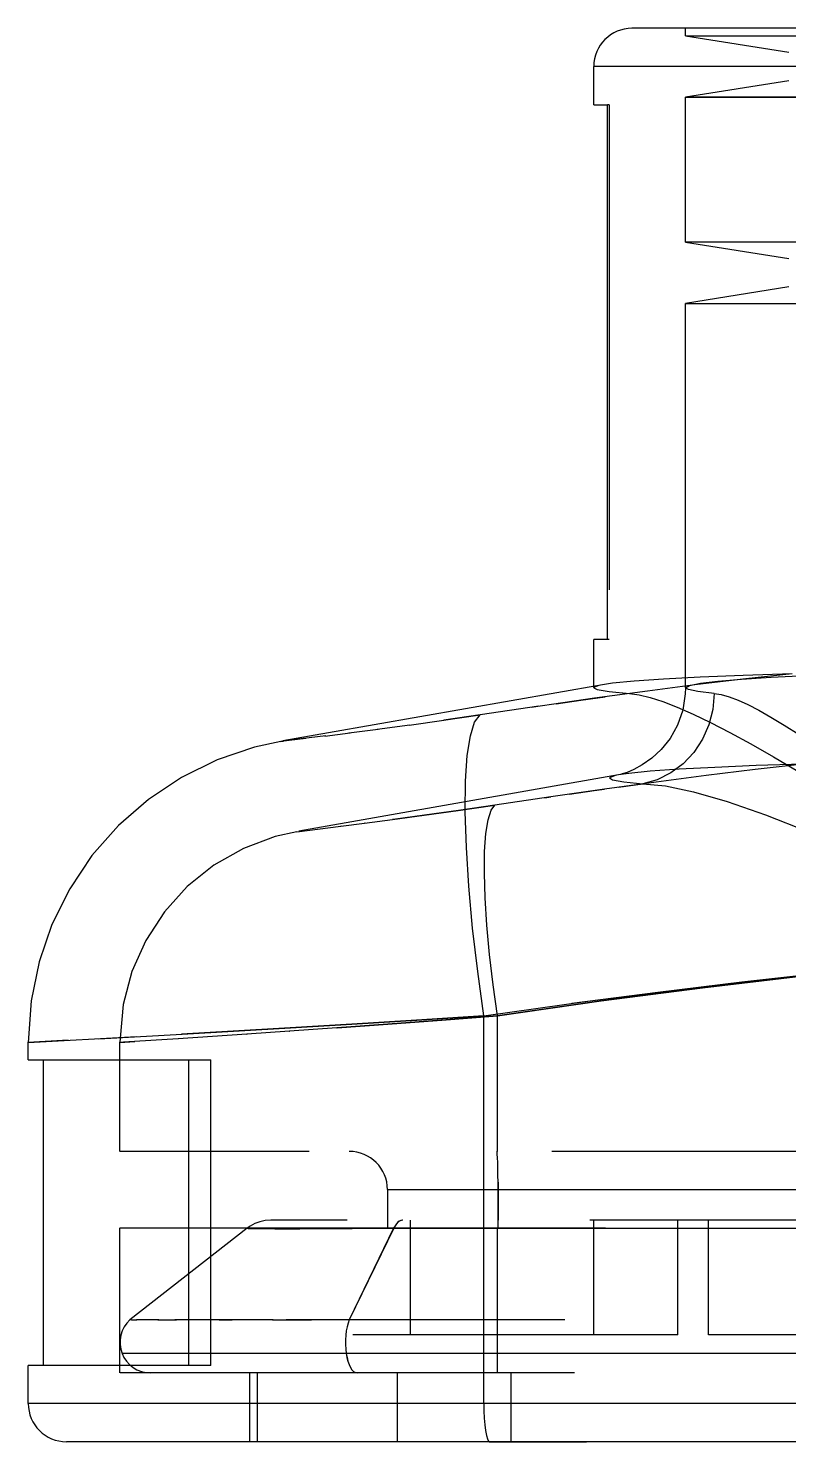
# Model space of a CAD drawing. Header units: millimetres. Extents: x -1 to 4489, y 0 to 1364.
# Drawn here: x 2087.17 to 2097.12, y 449.06 to 467.56 of the extents above; entities that cross this region are included whole.
import ezdxf

# ---------------------------------------------------------------- set-up
doc = ezdxf.new("R2010")
doc.units = ezdxf.units.MM
doc.linetypes.add('HIDDEN', pattern=[9.525, 6.35, -3.175])
doc.layers.add('DEFAULT_2', color=8, linetype='HIDDEN')

# ---------------------------------------------------------------- blocks, each defined once
blk = doc.blocks.new('A$C59FA0EED')
at = {"color": 7, "linetype": 'Continuous'}
for p, q in [((21.365, 18.5), (20.095, 18.5)), ((0.5, 18.5), (26.9, 18.5)), ((21.379, 18.491), (21.365, 18.5)), ((21.393, 18.462), (21.379, 18.491)), ((21.406, 18.416), (21.393, 18.462)), ((21.417, 18.353), (21.406, 18.416)), ((21.426, 18.277), (21.417, 18.353)), ((21.433, 18.191), (21.426, 18.277)), ((21.437, 18.097), (21.433, 18.191)), ((21.439, 18), (21.437, 18.097)), ((21.439, 18), (21.439, 12.926)), ((27.4, 18), (27.4, 17.5)), ((25.299, 17.5), (27.4, 17.5)), ((25.299, 17.5), (25.299, 13.5)), ((27.2, 17.5), (27.2, 13.5)), ((27.4, 13.5), (25.299, 13.5)), ((27.4, 13.5), (27.4, 13.271)), ((27.363, 12.729), (27.4, 13.274)), ((27.259, 12.22), (27.363, 12.729)), ((27.09, 11.728), (27.259, 12.22)), ((26.857, 11.261), (27.09, 11.728)), ((26.566, 10.827), (26.857, 11.261)), ((26.22, 10.436), (26.566, 10.827)), ((25.827, 10.093), (26.22, 10.436)), ((25.394, 9.805), (25.827, 10.093)), ((24.928, 9.576), (25.394, 9.805)), ((24.439, 9.41), (24.928, 9.576)), ((19.886, 8.591), (24.069, 9.328)), ((24.095, 9.333), (24.439, 9.41)), ((18.607, 8.492), (19.086, 8.517)), ((19.086, 8.517), (19.471, 8.544)), ((19.471, 8.544), (19.755, 8.572)), ((19.755, 8.572), (19.886, 8.591)), ((20, 8.611), (20, 8)), ((17.405, 8.448), (18.044, 8.469)), ((18.044, 8.469), (18.607, 8.492)), ((19.819, 8), (20, 8)), ((19.819, 8), (19.819, 1)), ((20, 1), (19.819, 1)), ((20, 1), (20, 0.5)), ((7.9, 0), (19.5, 0))]:
    blk.add_line(p, q, dxfattribs=at)
at = {"color": 9, "linetype": 'Continuous'}
for p, q in [((0, 18), (27.4, 18)), ((23.121, 17.595), (23.098, 17.6)), ((23.144, 17.581), (23.121, 17.595)), ((23.165, 17.559), (23.144, 17.581)), ((23.185, 17.528), (23.165, 17.559)), ((23.202, 17.491), (23.185, 17.528)), ((23.218, 17.447), (23.202, 17.491)), ((23.23, 17.397), (23.218, 17.447)), ((23.24, 17.344), (23.23, 17.397)), ((1.227, 17.344), (26.173, 17.344)), ((23.246, 17.286), (23.24, 17.344)), ((23.25, 17.226), (23.246, 17.286)), ((23.249, 17.165), (23.25, 17.226)), ((23.229, 16.996), (23.239, 17.049)), ((23.239, 17.049), (23.246, 17.106)), ((23.246, 17.106), (23.249, 17.165)), ((22.619, 15.706), (23.2, 16.904)), ((23.2, 16.904), (23.216, 16.947)), ((23.216, 16.947), (23.229, 16.996)), ((22.895, 15.706), (4.511, 15.706)), ((21.252, 15.7), (21.253, 15.103)), ((22.498, 15.6), (22.52, 15.603)), ((22.52, 15.603), (22.541, 15.612)), ((22.541, 15.612), (22.562, 15.627)), ((22.562, 15.627), (22.582, 15.648)), ((22.582, 15.648), (22.601, 15.675)), ((22.601, 15.675), (22.619, 15.706)), ((23.161, 15.707), (22.895, 15.706)), ((23.846, 15.713), (23.161, 15.707)), ((24.023, 15.713), (23.846, 15.713)), ((24.175, 15.713), (24.023, 15.713)), ((24.302, 15.711), (24.175, 15.713)), ((24.404, 15.709), (24.302, 15.711)), ((24.478, 15.708), (24.404, 15.709)), ((24.521, 15.707), (24.478, 15.708)), ((24.536, 15.706), (24.521, 15.707)), ((22.7, 15.2), (13.7, 15.2)), ((21.253, 15.103), (21.254, 15.009)), ((21.254, 15.009), (21.255, 14.923)), ((21.255, 14.923), (21.257, 14.847)), ((21.257, 14.847), (21.26, 14.784)), ((21.26, 14.784), (21.263, 14.738)), ((21.263, 14.738), (21.266, 14.709)), ((21.266, 14.709), (21.27, 14.7)), ((23.981, 13.127), (24.538, 13.165)), ((24.538, 13.165), (25.44, 13.225)), ((25.388, 13.165), (24.714, 13.127)), ((24.719, 13.127), (25.393, 13.165)), ((26.478, 13.225), (25.388, 13.165)), ((25.44, 13.225), (26.152, 13.27)), ((27.4, 13.274), (25.984, 13.198)), ((26.152, 13.27), (26.2, 13.273)), ((26.879, 13.246), (27.4, 13.274)), ((21.261, 12.926), (21.991, 12.983)), ((22.317, 12.983), (21.439, 12.926)), ((21.439, 12.926), (22.318, 12.983)), ((21.991, 12.983), (22.695, 13.036)), ((23.165, 13.036), (22.317, 12.983)), ((22.318, 12.983), (23.168, 13.036)), ((22.695, 13.036), (23.363, 13.084)), ((23.969, 13.084), (23.165, 13.036)), ((23.168, 13.036), (23.973, 13.084)), ((23.363, 13.084), (23.981, 13.127)), ((24.714, 13.127), (23.969, 13.084)), ((23.973, 13.084), (24.719, 13.127)), ((19.164, 12.618), (20.289, 12.765)), ((19.901, 12.731), (21.261, 12.926)), ((21.439, 12.926), (20.047, 12.731)), ((21.261, 12.926), (21.317, 12.52)), ((21.439, 12.926), (21.519, 12.346)), ((18.063, 12.483), (19.164, 12.618)), ((18.577, 12.559), (19.901, 12.731)), ((20.047, 12.731), (18.692, 12.559)), ((16.991, 12.366), (18.063, 12.483)), ((17.289, 12.405), (18.577, 12.559)), ((18.692, 12.559), (17.373, 12.405)), ((21.317, 12.52), (21.363, 12.121)), ((21.519, 12.346), (21.585, 11.776)), ((21.363, 12.121), (21.398, 11.739)), ((21.398, 11.739), (21.421, 11.381)), ((21.585, 11.776), (21.635, 11.23)), ((21.421, 11.381), (21.431, 11.058)), ((21.635, 11.23), (21.667, 10.72)), ((21.431, 11.058), (21.428, 10.776)), ((21.428, 10.776), (21.412, 10.541)), ((21.667, 10.72), (21.682, 10.257)), ((21.412, 10.541), (21.384, 10.36)), ((23, 10.405), (22.633, 10.357)), ((23.312, 10.444), (23, 10.405)), ((23.886, 10.515), (23.312, 10.444)), ((21.773, 10.239), (21.294, 10.168)), ((21.345, 10.235), (21.294, 10.168)), ((21.384, 10.36), (21.345, 10.235)), ((21.682, 10.257), (21.678, 9.854)), ((22.22, 10.301), (21.773, 10.239)), ((22.633, 10.357), (22.22, 10.301)), ((19.858, 9.958), (20.563, 10.059)), ((20.563, 10.059), (21.294, 10.168)), ((18.529, 9.779), (19.183, 9.865)), ((19.183, 9.865), (19.858, 9.958)), ((21.678, 9.854), (21.656, 9.519)), ((17.262, 9.63), (17.888, 9.701)), ((17.262, 9.63), (17.874, 9.65)), ((17.874, 9.65), (18.417, 9.673)), ((17.888, 9.701), (18.529, 9.779)), ((18.417, 9.673), (18.883, 9.699)), ((18.883, 9.699), (19.261, 9.725)), ((19.261, 9.725), (19.543, 9.753)), ((19.543, 9.753), (19.677, 9.773)), ((21.656, 9.519), (21.615, 9.26)), ((21.615, 9.26), (21.559, 9.081)), ((23.519, 9.263), (23.19, 9.221)), ((23.506, 9.261), (23.943, 9.315)), ((23.77, 9.294), (24.094, 9.333)), ((24.094, 9.333), (24.059, 9.329)), ((21.559, 9.081), (21.487, 8.987)), ((22.416, 9.119), (21.961, 9.056)), ((22.833, 9.175), (22.406, 9.118)), ((23.204, 9.223), (22.82, 9.174)), ((19.989, 8.769), (20.821, 8.888)), ((20.719, 8.873), (21.487, 8.987)), ((21.967, 9.057), (21.487, 8.987)), ((21.487, 8.987), (21.961, 9.056)), ((19.299, 8.675), (19.989, 8.769)), ((20.171, 8.795), (19.851, 8.75)), ((20.494, 8.841), (20.171, 8.795)), ((17.405, 8.448), (18.01, 8.514)), ((18.066, 8.518), (17.678, 8.493)), ((18.01, 8.514), (18.641, 8.59)), ((18.376, 8.545), (18.066, 8.518)), ((18.605, 8.572), (18.376, 8.545)), ((18.746, 8.6), (18.605, 8.572)), ((18.641, 8.59), (19.299, 8.675)), ((18.8, 8.631), (18.746, 8.6)), ((17.678, 8.493), (17.22, 8.469)), ((14.992, 0.5), (20, 0.5))]:
    blk.add_line(p, q, dxfattribs=at)
at = {"color": 7, "linetype": 'Continuous'}
for centre, start, end in [((26.9, 18), 0, 89.9963), ((19.5, 0.5), 270.0376, 0)]:
    blk.add_arc(centre, 0.5, start, end, dxfattribs=at)
at = {"layer": 'DEFAULT_2', "color": 8, "linetype": 'HIDDEN'}
for p, q in [((21.085, 17.6), (21.085, 18.5)), ((21.393, 18.462), (21.379, 18.491)), ((21.417, 18.353), (21.417, 18.354)), ((22.567, 18.5), (22.567, 17.6)), ((24.4, 18.5), (24.4, 17.6)), ((24.5, 18.5), (24.5, 17.6)), ((21.433, 18.19), (21.426, 18.277)), ((21.439, 18), (21.437, 18.097)), ((1.201, 17.6), (26.199, 17.6)), ((21.261, 17.6), (21.261, 15.7)), ((23.12, 17.595), (23.098, 17.6)), ((23.143, 17.581), (23.12, 17.595)), ((23.164, 17.559), (23.143, 17.581)), ((25.861, 17.595), (25.8, 17.6)), ((25.92, 17.581), (25.861, 17.595)), ((25.977, 17.559), (25.92, 17.581)), ((26.2, 17.6), (26.2, 15.7)), ((23.184, 17.528), (23.164, 17.559)), ((23.202, 17.49), (23.184, 17.528)), ((23.217, 17.446), (23.202, 17.49)), ((23.229, 17.397), (23.217, 17.446)), ((23.239, 17.344), (23.229, 17.397)), ((25.009, 17.5), (25.299, 17.5)), ((25.009, 17.5), (25.009, 13.5)), ((26.029, 17.528), (25.977, 17.559)), ((26.075, 17.491), (26.029, 17.528)), ((26.115, 17.447), (26.075, 17.491)), ((26.148, 17.397), (26.115, 17.447)), ((26.173, 17.344), (26.148, 17.397)), ((23.245, 17.287), (23.239, 17.344)), ((23.249, 17.227), (23.245, 17.287)), ((23.248, 17.166), (23.249, 17.227)), ((26.19, 17.286), (26.173, 17.344)), ((26.199, 17.226), (26.19, 17.286)), ((26.198, 17.165), (26.199, 17.226)), ((13.9, 17.1), (18.5, 17.1)), ((18.5, 17.1), (18.5, 15.6)), ((18.9, 17.1), (23.152, 17.1)), ((18.9, 17.1), (18.9, 15.6)), ((20, 17.1), (20, 15.6)), ((22.4, 17.1), (22.4, 15.6)), ((23.228, 16.997), (23.238, 17.049)), ((23.238, 17.049), (23.245, 17.106)), ((23.245, 17.106), (23.248, 17.166)), ((26.144, 16.996), (26.17, 17.049)), ((26.17, 17.049), (26.189, 17.106)), ((26.189, 17.106), (26.198, 17.165)), ((1.331, 16.904), (23.2, 16.904)), ((22.618, 15.706), (23.199, 16.904)), ((23.199, 16.904), (23.215, 16.947)), ((23.199, 16.904), (23.525, 16.905)), ((23.215, 16.947), (23.228, 16.997)), ((23.362, 16.905), (23.69, 16.905)), ((23.527, 16.905), (23.856, 16.905)), ((23.86, 16.905), (23.692, 16.905)), ((23.856, 16.905), (24.024, 16.904)), ((24.203, 16.904), (23.86, 16.905)), ((24.194, 16.904), (24.557, 16.906)), ((24.536, 15.706), (26.069, 16.904)), ((24.541, 16.906), (24.879, 16.906)), ((24.903, 16.906), (24.733, 16.906)), ((24.879, 16.906), (25.211, 16.904)), ((25.186, 16.904), (25.481, 16.906)), ((25.599, 16.906), (25.461, 16.906)), ((25.704, 16.906), (25.584, 16.906)), ((25.693, 16.906), (25.87, 16.904)), ((25.864, 16.904), (25.933, 16.904)), ((25.929, 16.904), (25.984, 16.905)), ((26.022, 16.905), (25.981, 16.905)), ((26.049, 16.905), (26.021, 16.905)), ((26.048, 16.905), (26.064, 16.905)), ((26.064, 16.905), (26.069, 16.904)), ((26.069, 16.904), (26.11, 16.947)), ((26.11, 16.947), (26.144, 16.996)), ((26.199, 15.7), (13.7, 15.7)), ((13.7, 15.6), (24.227, 15.6)), ((21.253, 15.103), (21.252, 15.6)), ((22.505, 15.6), (22.525, 15.603)), ((22.525, 15.603), (22.545, 15.612)), ((22.545, 15.612), (22.565, 15.627)), ((22.565, 15.627), (22.583, 15.648)), ((22.583, 15.648), (22.601, 15.675)), ((22.601, 15.675), (22.618, 15.706)), ((22.621, 15.706), (22.888, 15.706)), ((22.7, 15.2), (22.7, 15.7)), ((22.895, 15.706), (23.146, 15.707)), ((23.825, 15.713), (23.846, 15.713)), ((24.004, 15.713), (24.023, 15.713)), ((24.159, 15.713), (24.175, 15.713)), ((24.228, 15.6), (24.3, 15.605)), ((24.29, 15.711), (24.302, 15.711)), ((24.3, 15.605), (24.37, 15.621)), ((24.37, 15.621), (24.436, 15.645)), ((24.397, 15.709), (24.404, 15.709)), ((24.436, 15.645), (24.497, 15.678)), ((24.497, 15.678), (24.536, 15.706)), ((24.52, 15.707), (24.521, 15.707)), ((21.253, 15.103), (21.254, 15.01)), ((14.2, 14.7), (26.199, 14.7)), ((21.261, 14.7), (21.261, 12.926)), ((26.2, 14.7), (26.2, 13.27)), ((25.299, 13.5), (25.009, 13.5)), ((24.538, 13.165), (24.535, 13.165)), ((25.44, 13.225), (25.436, 13.224)), ((26.2, 13.273), (26.007, 13.261)), ((26.156, 12.777), (26.199, 13.217)), ((26.199, 13.217), (26.2, 13.273)), ((21.989, 12.983), (21.261, 12.926)), ((22.693, 13.035), (21.989, 12.983)), ((23.36, 13.084), (22.693, 13.035)), ((23.363, 13.084), (23.36, 13.084)), ((23.981, 13.127), (23.978, 13.127)), ((21.261, 12.926), (19.902, 12.731)), ((26.043, 12.347), (26.156, 12.777)), ((19.902, 12.731), (18.578, 12.559)), ((18.578, 12.559), (17.29, 12.406)), ((25.862, 11.939), (26.043, 12.347)), ((25.619, 11.564), (25.862, 11.939)), ((25.319, 11.233), (25.619, 11.564)), ((24.97, 10.954), (25.319, 11.233)), ((24.584, 10.735), (24.97, 10.954)), ((24.17, 10.58), (24.584, 10.735)), ((23.886, 10.515), (24.17, 10.58)), ((17.755, 10.296), (17.201, 10.512)), ((19.678, 9.773), (23.861, 10.51)), ((21.412, 10.541), (21.384, 10.36)), ((22.993, 10.404), (23, 10.405)), ((23.305, 10.443), (23.312, 10.444)), ((18.257, 10.12), (17.755, 10.296)), ((21.294, 10.168), (21.77, 10.238)), ((21.384, 10.36), (21.345, 10.235)), ((21.77, 10.238), (22.215, 10.301)), ((22.215, 10.301), (22.627, 10.356)), ((22.627, 10.356), (22.633, 10.357)), ((18.696, 9.992), (18.257, 10.12)), ((19.061, 9.915), (18.696, 9.992)), ((20.317, 10.024), (19.995, 9.978)), ((20.641, 10.071), (20.563, 10.059)), ((18.994, 9.747), (19.17, 9.835)), ((19.357, 9.888), (19.061, 9.915)), ((19.17, 9.835), (19.357, 9.888)), ((19.675, 9.932), (19.357, 9.888)), ((19.608, 9.863), (19.357, 9.888)), ((19.756, 9.837), (19.608, 9.863)), ((19.722, 9.781), (19.794, 9.81)), ((19.794, 9.81), (19.756, 9.837)), ((19.995, 9.978), (19.858, 9.958)), ((17.649, 9.534), (17.33, 9.722)), ((18.692, 9.478), (18.832, 9.627)), ((18.832, 9.627), (18.994, 9.747)), ((19.241, 9.555), (19.365, 9.642)), ((19.365, 9.642), (19.477, 9.703)), ((19.477, 9.703), (19.565, 9.74)), ((19.565, 9.74), (19.629, 9.76)), ((19.629, 9.76), (19.65, 9.766)), ((19.65, 9.766), (19.677, 9.772)), ((19.678, 9.773), (19.722, 9.781)), ((17.946, 9.365), (17.649, 9.534)), ((18.578, 9.306), (18.692, 9.478)), ((19.002, 9.295), (19.117, 9.44)), ((19.117, 9.44), (19.241, 9.555)), ((18.22, 9.216), (17.946, 9.365)), ((18.494, 9.117), (18.578, 9.306)), ((18.906, 9.122), (19.002, 9.295)), ((17.507, 9.121), (17.314, 9.245)), ((17.683, 9.015), (17.507, 9.121)), ((18.472, 9.086), (18.22, 9.216)), ((18.442, 8.915), (18.494, 9.117)), ((18.702, 8.976), (18.472, 9.086)), ((18.837, 8.925), (18.906, 9.122)), ((17.841, 8.925), (17.683, 9.015)), ((17.985, 8.851), (17.841, 8.925)), ((18.423, 8.707), (18.442, 8.915)), ((18.909, 8.885), (18.702, 8.976)), ((18.803, 8.71), (18.837, 8.925)), ((19.096, 8.813), (18.909, 8.885)), ((18.113, 8.793), (17.985, 8.851)), ((18.229, 8.75), (18.113, 8.793)), ((18.332, 8.721), (18.229, 8.75)), ((18.423, 8.707), (18.332, 8.721)), ((18.423, 8.707), (18.637, 8.682)), ((18.8, 8.631), (18.803, 8.71)), ((19.261, 8.76), (19.096, 8.813)), ((19.407, 8.724), (19.261, 8.76)), ((19.534, 8.707), (19.407, 8.724)), ((19.799, 8.681), (19.534, 8.707)), ((18.637, 8.682), (18.763, 8.655)), ((18.763, 8.655), (18.8, 8.631)), ((18.8, 8.63), (18.8, 3.6)), ((19.955, 8.655), (19.799, 8.681)), ((19.886, 8.591), (19.932, 8.6)), ((19.932, 8.6), (19.999, 8.628)), ((20, 8.631), (19.955, 8.655)), ((19.999, 8.628), (20, 8.631)), ((20, 8.63), (20, 8.611)), ((19.8, 8), (19.819, 8)), ((19.8, 1), (19.8, 8)), ((18.8, 3.6), (13.7, 3.6)), ((17.45, 3.386), (18.8, 3.6)), ((18.8, 2.8), (17.45, 3.014)), ((13.7, 2.8), (18.8, 2.8)), ((18.8, 2.8), (18.8, 0.9)), ((19.8, 1), (19.819, 1)), ((13.7, 0.9), (18.8, 0.9)), ((18.8, 0.9), (16.636, 0.9)), ((17.45, 0.686), (18.8, 0.9)), ((18.8, 0.1), (17.45, 0.314)), ((18.8, 0.1), (8.6, 0.1)), ((18.748, 0.1), (14.073, 0.1)), ((18.8, 0.1), (18.8, 0))]:
    blk.add_line(p, q, dxfattribs=at)
blk.add_arc((23.2, 15.2), 0.5, 180, 269.9944, dxfattribs=at)

msp = doc.modelspace()

# ---------------------------------------------------------------- block references
at = {"rotation": 180}
msp.add_blockref('A$C59FA0EED', (2114.565, 467.557), dxfattribs=at)

doc.saveas('drawing.dxf')
